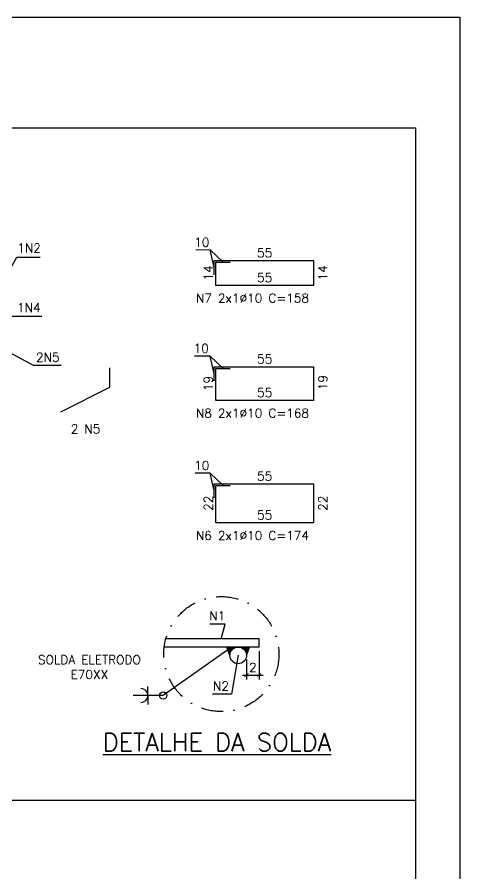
# Model space of a CAD drawing. Header units: centimetres. Extents: x 1658 to 17259, y 8294 to 11444.
# Drawn here: x 11097 to 11847, y 9992 to 11444 of the extents above; entities that cross this region are included whole.
import ezdxf

# ---------------------------------------------------------------- set-up
doc = ezdxf.new("R2010")
doc.units = ezdxf.units.CM
doc.header["$LTSCALE"] = 50
doc.header["$MEASUREMENT"] = 0
doc.header["$PDMODE"] = 67
doc.linetypes.add('DASHDOT2', pattern=[0.5, 0.25, -0.125, 0, -0.125])
for name, color, linetype in [('FORMATO-PRECON', 2, 'Continuous'), ('HACHURAS-PRECON', 1, 'Continuous'), ('LINHA-01-PRECON', 1, 'Continuous'), ('LINHA-02-PRECON', 2, 'Continuous'), ('LINHA-03-PRECON', 3, 'Continuous'), ('LINHA-04-PRECON', 4, 'Continuous'), ('TEXTO-20-PRECON', 2, 'Continuous'), ('X1', 2, 'Continuous')]:
    doc.layers.add(name, color=color, linetype=linetype)
doc.styles.add('PRECON-ROMANS', font='romans.shx')
doc.styles.get("Standard").update_dxf_attribs({"font": 'romans.shx'})
doc.dimstyles.new('ESC50-50', dxfattribs={"dimscale": 50, "dimtxt": 0.2, "dimasz": 0.15, "dimexe": 0.15, "dimexo": 0.15, "dimgap": 0.08, "dimtad": 1, "dimdec": 1, "dimzin": 12, "dimdsep": 46, "dimtxsty": 'Standard', "dimblk": 'ARCHTICK', "dimcen": 0.09, "dimdle": 0.15, "dimclrd": 256, "dimclre": 256, "dimclrt": 2, "dimazin": 3, "dimtfac": 1, "dimtdec": 1, "dimtmove": 1, "dimatfit": 2, "dimfxl": 0.15, "dimtolj": 1, "dimtzin": 0, "dimarcsym": 0})
doc.dimstyles.new('ESC75-25', dxfattribs={"dimscale": 0, "dimtxt": 15, "dimasz": 7, "dimexe": 7, "dimexo": 7, "dimgap": 5.5, "dimtad": 1, "dimdec": 1, "dimlfac": 0.333333, "dimdsep": 46, "dimtxsty": 'Standard', "dimblk": 'ARCHTICK', "dimcen": 0.1, "dimdle": 7, "dimclrd": 256, "dimclre": 256, "dimclrt": 2, "dimadec": 0, "dimazin": 0, "dimtfac": 1, "dimtdec": 1, "dimtix": 1, "dimtmove": 2, "dimatfit": 3, "dimfxl": 1, "dimarcsym": 0})
doc.dimstyles.new('ESC75-75', dxfattribs={"dimscale": 0, "dimtxt": 15, "dimasz": 7, "dimexe": 7, "dimexo": 7, "dimgap": 5.5, "dimtad": 1, "dimdec": 1, "dimdsep": 46, "dimtxsty": 'Standard', "dimblk": 'ARCHTICK', "dimcen": 0.1, "dimdle": 7, "dimclrd": 256, "dimclre": 256, "dimclrt": 2, "dimadec": 0, "dimazin": 0, "dimtfac": 1, "dimtdec": 1, "dimtix": 1, "dimtmove": 2, "dimatfit": 3, "dimfxl": 1, "dimarcsym": 0})

# ---------------------------------------------------------------- blocks, each defined once
blk = doc.blocks.new('A$C2E607E54')
at = {"layer": 'FORMATO-PRECON'}
blk.add_lwpolyline([(0, 4200), (2970, 4200), (2970, 0), (0, 0)], close=True, dxfattribs=at)
at = {"layer": 'FORMATO-PRECON', "color": 6}
blk.add_lwpolyline([(100, 3950), (2870, 3950), (2870, 100), (100, 100)], close=True, dxfattribs=at)
blk = doc.blocks.new('_ArchTick')
at = {"color": 0, "linetype": 'ByBlock', "const_width": 0.15}
blk.add_lwpolyline([(-0.5, -0.5), (0.5, 0.5)], dxfattribs=at)
blk = doc.blocks.new('*D288')
at = {"layer": 'Defpoints', "color": 0, "transparency": 16777216}
for p in [(11506.9, 10376.5), (11485.8, 10362.4), (11506.9, 10328.8)]:
    blk.add_point(p, dxfattribs=at)
at = {"layer": 'LINHA-01-PRECON', "lineweight": -2, "transparency": 16777216}
for p, q in [((11506.9, 10369.5), (11506.9, 10321.8)), ((11485.8, 10355.4), (11485.8, 10321.8)), ((11478.8, 10328.8), (11513.9, 10328.8))]:
    blk.add_line(p, q, dxfattribs=at)
at = {"layer": 'LINHA-01-PRECON', "lineweight": -2, "transparency": 16777216, "xscale": 7, "yscale": 7, "zscale": 7, "rotation": 180}
blk.add_blockref('_ArchTick', (11485.8, 10328.8), dxfattribs=at)
at = {"layer": 'LINHA-01-PRECON', "lineweight": -2, "transparency": 16777216, "xscale": 7, "yscale": 7, "zscale": 7}
blk.add_blockref('_ArchTick', (11506.9, 10328.8), dxfattribs=at)
at = {"layer": 'LINHA-01-PRECON', "color": 2, "transparency": 16777216, "insert": (11496.4, 10341.8), "char_height": 15, "attachment_point": 5}
blk.add_mtext('2', dxfattribs=at)
blk = doc.blocks.new('*D291')
at = {"layer": 'Defpoints', "color": 0, "linetype": 'Continuous', "transparency": 16777216}
for p in [(11434, 10989.5), (11599, 10989.5), (11599, 10989.5)]:
    blk.add_point(p, dxfattribs=at)
at = {"layer": 'LINHA-01-PRECON', "color": 2, "linetype": 'Continuous', "transparency": 16777216, "insert": (11516.5, 11002.5), "char_height": 15, "attachment_point": 5}
blk.add_mtext('55', dxfattribs=at)
blk = doc.blocks.new('*D292')
at = {"layer": 'Defpoints', "color": 0, "linetype": 'Continuous', "transparency": 16777216}
for p in [(11599, 11031.5), (11599, 11031.5), (11599, 10989.5)]:
    blk.add_point(p, dxfattribs=at)
at = {"layer": 'LINHA-01-PRECON', "color": 2, "linetype": 'Continuous', "transparency": 16777216, "insert": (11615, 11010.5), "char_height": 15, "attachment_point": 5, "rotation": 90}
blk.add_mtext('14', dxfattribs=at)
blk = doc.blocks.new('*D293')
at = {"layer": 'Defpoints', "color": 0, "linetype": 'Continuous', "transparency": 16777216}
for p in [(11434, 11031.5), (11434, 11031.5), (11599, 11031.5)]:
    blk.add_point(p, dxfattribs=at)
at = {"layer": 'LINHA-01-PRECON', "color": 2, "linetype": 'Continuous', "transparency": 16777216, "insert": (11516.5, 11044.5), "char_height": 15, "attachment_point": 5}
blk.add_mtext('55', dxfattribs=at)
blk = doc.blocks.new('*D294')
at = {"layer": 'Defpoints', "color": 0, "linetype": 'Continuous', "transparency": 16777216}
for p in [(11434, 11031.5), (11434, 11031.5), (11434, 10989.5)]:
    blk.add_point(p, dxfattribs=at)
at = {"layer": 'LINHA-01-PRECON', "color": 2, "linetype": 'Continuous', "transparency": 16777216, "insert": (11421, 11010.5), "char_height": 15, "attachment_point": 5, "rotation": 90}
blk.add_mtext('14', dxfattribs=at)
blk = doc.blocks.new('*D295')
at = {"layer": 'Defpoints', "color": 0, "linetype": 'Continuous', "transparency": 16777216}
for p in [(11434, 10794.6), (11599, 10794.6), (11599, 10794.6)]:
    blk.add_point(p, dxfattribs=at)
at = {"layer": 'LINHA-01-PRECON', "color": 2, "linetype": 'Continuous', "transparency": 16777216, "insert": (11516.5, 10807.6), "char_height": 15, "attachment_point": 5}
blk.add_mtext('55', dxfattribs=at)
blk = doc.blocks.new('*D296')
at = {"layer": 'Defpoints', "color": 0, "linetype": 'Continuous', "transparency": 16777216}
for p in [(11599, 10851.6), (11599, 10851.6), (11599, 10794.6)]:
    blk.add_point(p, dxfattribs=at)
at = {"layer": 'LINHA-01-PRECON', "color": 2, "linetype": 'Continuous', "transparency": 16777216, "insert": (11615, 10824.6), "char_height": 15, "attachment_point": 5, "rotation": 90}
blk.add_mtext('19', dxfattribs=at)
blk = doc.blocks.new('*D297')
at = {"layer": 'Defpoints', "color": 0, "linetype": 'Continuous', "transparency": 16777216}
for p in [(11434, 10851.6), (11434, 10851.6), (11599, 10851.6)]:
    blk.add_point(p, dxfattribs=at)
at = {"layer": 'LINHA-01-PRECON', "color": 2, "linetype": 'Continuous', "transparency": 16777216, "insert": (11516.5, 10864.6), "char_height": 15, "attachment_point": 5}
blk.add_mtext('55', dxfattribs=at)
blk = doc.blocks.new('*D298')
at = {"layer": 'Defpoints', "color": 0, "linetype": 'Continuous', "transparency": 16777216}
for p in [(11434, 10851.6), (11434, 10851.6), (11434, 10794.6)]:
    blk.add_point(p, dxfattribs=at)
at = {"layer": 'LINHA-01-PRECON', "color": 2, "linetype": 'Continuous', "transparency": 16777216, "insert": (11421, 10823.1), "char_height": 15, "attachment_point": 5, "rotation": 90}
blk.add_mtext('19', dxfattribs=at)
blk = doc.blocks.new('*D299')
at = {"layer": 'Defpoints', "color": 0, "linetype": 'Continuous', "transparency": 16777216}
for p in [(11434, 10587.2), (11599, 10587.2), (11599, 10587.2)]:
    blk.add_point(p, dxfattribs=at)
at = {"layer": 'LINHA-01-PRECON', "color": 2, "linetype": 'Continuous', "transparency": 16777216, "insert": (11516.5, 10600.2), "char_height": 15, "attachment_point": 5}
blk.add_mtext('55', dxfattribs=at)
blk = doc.blocks.new('*D300')
at = {"layer": 'Defpoints', "color": 0, "linetype": 'Continuous', "transparency": 16777216}
for p in [(11599, 10653.2), (11599, 10653.2), (11599, 10587.2)]:
    blk.add_point(p, dxfattribs=at)
at = {"layer": 'LINHA-01-PRECON', "color": 2, "linetype": 'Continuous', "transparency": 16777216, "insert": (11615, 10620.2), "char_height": 15, "attachment_point": 5, "rotation": 90}
blk.add_mtext('22', dxfattribs=at)
blk = doc.blocks.new('*D301')
at = {"layer": 'Defpoints', "color": 0, "linetype": 'Continuous', "transparency": 16777216}
for p in [(11434, 10653.2), (11434, 10653.2), (11599, 10653.2)]:
    blk.add_point(p, dxfattribs=at)
at = {"layer": 'LINHA-01-PRECON', "color": 2, "linetype": 'Continuous', "transparency": 16777216, "insert": (11516.5, 10666.2), "char_height": 15, "attachment_point": 5}
blk.add_mtext('55', dxfattribs=at)
blk = doc.blocks.new('*D302')
at = {"layer": 'Defpoints', "color": 0, "linetype": 'Continuous', "transparency": 16777216}
for p in [(11434, 10653.2), (11434, 10653.2), (11434, 10587.2)]:
    blk.add_point(p, dxfattribs=at)
at = {"layer": 'LINHA-01-PRECON', "color": 2, "linetype": 'Continuous', "transparency": 16777216, "insert": (11421, 10620.2), "char_height": 15, "attachment_point": 5, "rotation": 90}
blk.add_mtext('22', dxfattribs=at)

msp = doc.modelspace()

# ---------------------------------------------------------------- hatches: boundary and pattern name
at = {"layer": 'LINHA-01-PRECON'}
h = msp.add_hatch(dxfattribs=at)
h.set_pattern_fill('ANSI31', color=256, scale=8.4375, style=0)
h.set_pattern_definition([(45, (6450.1305, 9874.3896), (-0.74577668, 0.74577668), [])])
h.paths.add_polyline_path([(11452.67, 10376.55), (11457.58, 10362.42, -0.4142136), (11471.72, 10376.55)])
h.paths.add_polyline_path([(11471.72, 10376.55, -0.4142136), (11485.85, 10362.42), (11490.76, 10376.55)])

# ---------------------------------------------------------------- linework, layer by layer
msp.add_line((9694.53, 10117.13), (11772.03, 10117.13), dxfattribs=at)
at = {"layer": 'LINHA-01-PRECON', "color": 1}
msp.add_lwpolyline([(11454.26, 10371.97), (11344.64, 10294.33), (11293.82, 10294.33)], dxfattribs=at)
at = {"layer": 'LINHA-01-PRECON', "color": 1, "linetype": 'DASHDOT2', "ltscale": 3}
msp.add_circle((11443.16, 10364.6), 97.5, dxfattribs=at)
at = {"layer": 'LINHA-02-PRECON'}
for q in [(11318.71, 10309.72), (11318.71, 10278.93)]:
    msp.add_line((11318.71, 10294.33), q, dxfattribs=at)
msp.add_circle((11344.64, 10294.33), 6.11, dxfattribs=at)
msp.add_arc((11306.87, 10294.33), 11.84, 270.31864, 89.68136, dxfattribs=at)
at = {"layer": 'LINHA-03-PRECON'}
for p, q in [((11506.88, 10390.68), (11349.22, 10390.68)), ((11506.88, 10376.55), (11506.88, 10390.68)), ((11506.88, 10376.55), (11346.4, 10376.55)), ((11457.58, 10362.42), (11452.67, 10376.55)), ((11480.24, 10376.55), (11480.24, 10376.55)), ((11485.85, 10362.42), (11490.76, 10376.55))]:
    msp.add_line(p, q, dxfattribs=at)
msp.add_circle((11471.72, 10362.42), 14.13, dxfattribs=at)
at = {"layer": 'LINHA-04-PRECON'}
for points in [[(11431.03, 11007.47), (11431.03, 11031.47), (11599.03, 11031.47), (11599.03, 10989.45), (11434.03, 10989.45), (11434.03, 11028.47), (11458.03, 11028.47)], [(11431.03, 10827.57), (11431.03, 10851.57), (11599.03, 10851.57), (11599.03, 10794.56), (11434.03, 10794.56), (11434.03, 10848.57), (11458.03, 10848.57)], [(11431.03, 10629.2), (11431.03, 10653.2), (11599.03, 10653.2), (11599.03, 10587.18), (11434.03, 10587.18), (11434.03, 10650.2), (11458.03, 10650.2)]]:
    msp.add_lwpolyline(points, dxfattribs=at)
msp.add_polyline3d([(11171.14, 10774.96, 0), (11254.43, 10816.63, 0), (11254.43, 10849.49, 0)], dxfattribs=at)

# ---------------------------------------------------------------- block references
at = {"layer": 'HACHURAS-PRECON', "xscale": 0.7499999999999996, "yscale": 0.7499999999999996, "zscale": 0.7499999999999996}
msp.add_blockref('A$C2E607E54', (9619.53, 8293.94), dxfattribs=at)

# ---------------------------------------------------------------- texts
at = {"layer": 'LINHA-01-PRECON', "color": 2, "linetype": 'Continuous', "char_height": 15, "attachment_point": 5}
for s, insert in [('10', (11410.08, 11062.36)), ('1N2', (11117.4, 11052.82)), ('1N4', (11117.18, 10951.65)), ('10', (11408.99, 10882.66)), ('2N5', (11149.14, 10867.47)), ('10', (11409.94, 10684.29))]:
    msp.add_mtext(s, dxfattribs=dict(at, insert=insert))
at = {"layer": 'LINHA-01-PRECON', "color": 2, "char_height": 15, "attachment_point": 5}
for s, insert in [('N1', (11436.34, 10429.51)), ('N2', (11442.61, 10310.54))]:
    msp.add_mtext(s, dxfattribs=dict(at, insert=insert))
at = {"layer": 'LINHA-01-PRECON', "color": 4, "insert": (11435.79, 10215.36), "char_height": 30, "attachment_point": 5}
msp.add_mtext('\\A1;{\\LDETALHE DA SOLDA}', dxfattribs=at)
at = {"layer": 'TEXTO-20-PRECON', "insert": (11219.6, 10342.6), "char_height": 15, "attachment_point": 5, "style": 'PRECON-ROMANS'}
msp.add_mtext('\\A1;SOLDA ELETRODO\\PE70XX', dxfattribs=at)
at = {"layer": 'X1', "style": 'PRECON-ROMANS'}
for s, p in [('N7 2x1%%C10 C=158', (11400.01, 10960.28)), ('N8 2x1%%C10 C=168', (11400.01, 10765.39)), ('2 N5', (11188.03, 10738.67)), ('N6 2x1%%C10 C=174', (11400.01, 10558.01))]:
    msp.add_text(s, height=15, dxfattribs=at).set_placement(p)

# ---------------------------------------------------------------- dimensions: what is measured, and where the dimension line sits
at = {"layer": 'LINHA-01-PRECON', "linetype": 'Continuous'}
for base, p1, p2, picture, middle in [((11434.03, 11031.47), (11599.03, 11031.47), (11434.03, 11031.47), '*D293', (11516.53, 11044.47)), ((11599.03, 10989.45), (11434.03, 10989.45), (11599.03, 10989.45), '*D291', (11516.53, 11002.45)), ((11434.03, 10851.57), (11599.03, 10851.57), (11434.03, 10851.57), '*D297', (11516.53, 10864.57)), ((11599.03, 10794.56), (11434.03, 10794.56), (11599.03, 10794.56), '*D295', (11516.53, 10807.56)), ((11434.03, 10653.2), (11599.03, 10653.2), (11434.03, 10653.2), '*D301', (11516.53, 10666.2)), ((11599.03, 10587.18), (11434.03, 10587.18), (11599.03, 10587.18), '*D299', (11516.53, 10600.18))]:
    dim = msp.add_linear_dim(base=base, p1=p1, p2=p2, dimstyle='ESC75-25', override={"dimscale": 1, "dimse1": 1, "dimse2": 1, "dimsd1": 1, "dimsd2": 1}, dxfattribs=at)
    dim.commit()
    dim.dimension.update_dxf_attribs({"geometry": picture, "text_midpoint": middle})
for base, p1, p2, picture, middle in [((11434.03, 11031.47), (11434.03, 10989.45), (11434.03, 11031.47), '*D294', (11421.03, 11010.46)), ((11434.03, 10851.57), (11434.03, 10794.56), (11434.03, 10851.57), '*D298', (11421.03, 10823.06)), ((11434.03, 10653.2), (11434.03, 10587.18), (11434.03, 10653.2), '*D302', (11421.03, 10620.19))]:
    dim = msp.add_linear_dim(base=base, p1=p1, p2=p2, angle=90, dimstyle='ESC75-25', override={"dimscale": 1, "dimse1": 1, "dimse2": 1, "dimsd1": 1, "dimsd2": 1}, dxfattribs=at)
    dim.commit()
    dim.dimension.update_dxf_attribs({"geometry": picture, "text_midpoint": middle})
for base, p1, p2, picture, middle in [((11599.03, 11031.47), (11599.03, 10989.45), (11599.03, 11031.47), '*D292', (11614.99, 11010.46)), ((11599.03, 10851.57), (11599.03, 10794.56), (11599.03, 10851.57), '*D296', (11614.99, 10824.56)), ((11599.03, 10653.2), (11599.03, 10587.18), (11599.03, 10653.2), '*D300', (11614.99, 10620.19))]:
    dim = msp.add_linear_dim(base=base, p1=p1, p2=p2, angle=90, dimstyle='ESC75-25', override={"dimscale": 1, "dimse1": 1, "dimse2": 1, "dimsd1": 1, "dimsd2": 1}, dxfattribs=at)
    dim.commit()
    dim.dimension.update_dxf_attribs({"geometry": picture, "text_midpoint": middle, "dimtype": 160})
at = {"layer": 'LINHA-01-PRECON'}
dim = msp.add_linear_dim(base=(11506.88, 10328.83), p1=(11485.85, 10362.42), p2=(11506.88, 10376.55), text='2', dimstyle='ESC75-25', override={"dimscale": 1}, dxfattribs=at)
dim.commit()
dim.dimension.update_dxf_attribs({"geometry": '*D288', "text_midpoint": (11496.36, 10341.83)})

# ---------------------------------------------------------------- leaders
at = {"layer": 'LINHA-01-PRECON', "linetype": 'Continuous'}
for points in [[(11431.03, 11019.47), (11423.98, 11049.47), (11399.89, 11049.28)], [(11446.03, 11028.47), (11423.98, 11049.47)], [(11063.41, 10977.71), (11096.72, 11037.33), (11136.44, 11037.33)], [(11431.03, 10839.57), (11423.98, 10869.58), (11397.37, 10869.58)], [(11446.03, 10848.57), (11423.98, 10869.58)], [(11431.03, 10641.2), (11423.98, 10671.21), (11399.03, 10671.21)], [(11446.03, 10650.2), (11423.98, 10671.21)]]:
    msp.add_leader(points, dimstyle='ESC75-75', override={"dimscale": 1, "dimtad": 0}, dxfattribs=at)
at = {"layer": 'LINHA-01-PRECON'}
for points, dimstyle, override in [([(11046.64, 10937.21), (11139.29, 10937.21)], 'ESC50-50', {"dimgap": 0.08, "dimtad": 1}), ([(11006.77, 10918.02), (11124.24, 10854.17), (11171.68, 10854.17)], 'ESC50-50', {"dimgap": 0.08, "dimtad": 1}), ([(11442.57, 10390.68), (11449.81, 10415.48), (11423.79, 10415.48)], 'ESC75-25', {"dimscale": 1}), ([(11471.54, 10362.76), (11460.15, 10296.78), (11428.12, 10296.78)], 'ESC75-25', {"dimscale": 1})]:
    msp.add_leader(points, dimstyle=dimstyle, override=override, dxfattribs=at)

doc.saveas('drawing.dxf')
